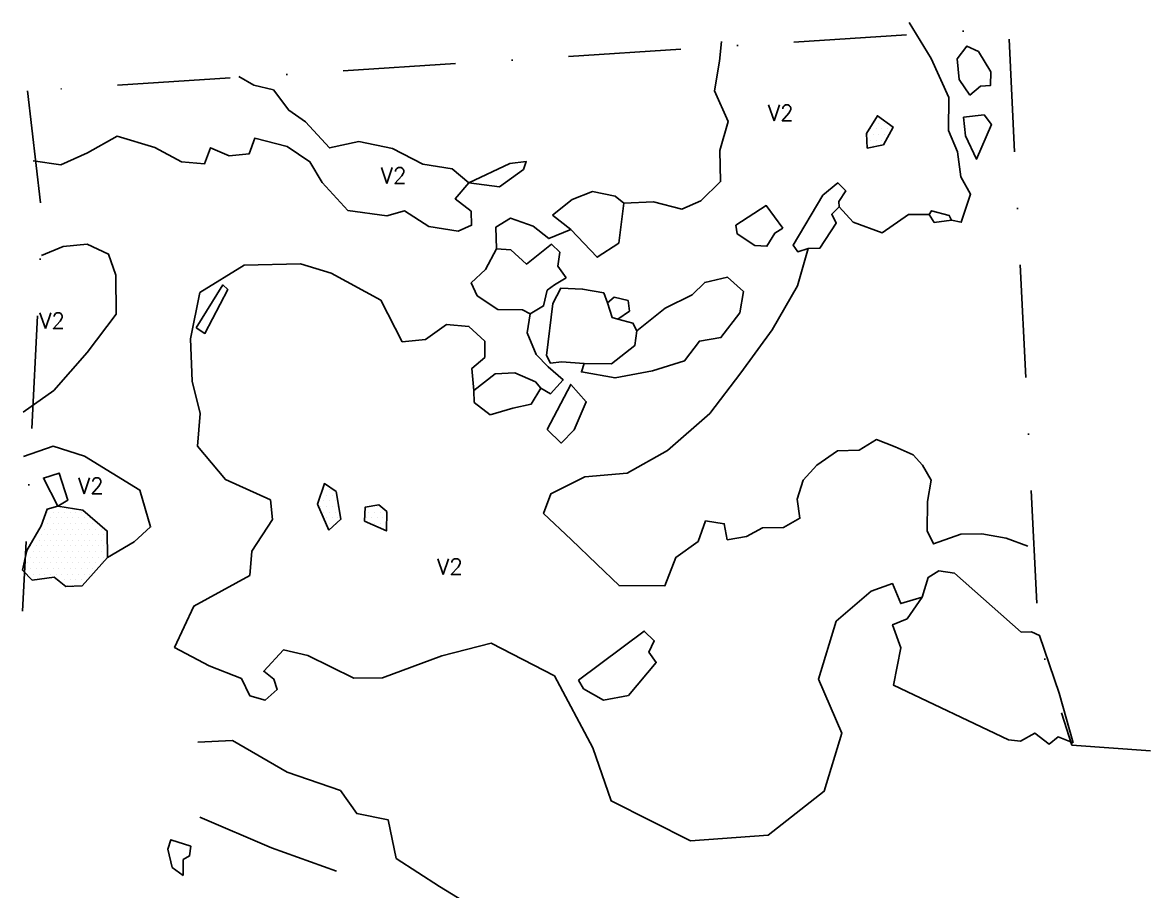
# Model space of a CAD drawing. Header units: metres. Extents: x -439 to -189, y -1561 to -1210.
# Drawn here: x -438.7 to -188.5, y -1402.9 to -1210.2 of the extents above; entities that cross this region are included whole.
import ezdxf

# ---------------------------------------------------------------- set-up
doc = ezdxf.new("R2010")
doc.units = ezdxf.units.M
doc.header["$LTSCALE"] = 25
doc.header["$MEASUREMENT"] = 0
doc.linetypes.add('STRICHPUNKTX2', pattern=[2, 1, -0.5, 0, -0.5])
doc.layers.get('0').update_dxf_attribs({"linetype": 'CONTINUOUS'})
for name, color, linetype in [('BEFUND', 1, 'CONTINUOUS'), ('BEFUNDSCHRAFF', 1, 'CONTINUOUS'), ('GRABUNGSGRENZE', 3, 'STRICHPUNKTX2'), ('STEINE', 4, 'CONTINUOUS'), ('STEINESCHRAFF', 4, 'CONTINUOUS')]:
    doc.layers.add(name, color=color, linetype=linetype)
doc.styles.get("Standard").update_dxf_attribs({"font": 'txt.shx'})

# ---------------------------------------------------------------- blocks, each defined once
blk = doc.blocks.new('*X5')
at = {"color": 0}
for p, q in [((-372.5, -1315), (-372.5, -1315)), ((-371.875, -1313.75), (-371.875, -1313.75)), ((-371.25, -1315), (-371.25, -1315)), ((-370.625, -1313.75), (-370.625, -1313.75)), ((-370, -1315), (-370, -1315)), ((-372.5, -1317.5), (-372.5, -1317.5)), ((-371.875, -1316.25), (-371.875, -1316.25)), ((-371.25, -1317.5), (-371.25, -1317.5)), ((-370.625, -1316.25), (-370.625, -1316.25)), ((-370, -1317.5), (-370, -1317.5)), ((-369.375, -1316.25), (-369.375, -1316.25)), ((-368.75, -1317.5), (-368.75, -1317.5)), ((-361.25, -1317.5), (-361.25, -1317.5)), ((-360, -1317.5), (-360, -1317.5)), ((-433.75, -1320), (-433.75, -1320)), ((-433.125, -1318.75), (-433.125, -1318.75)), ((-432.5, -1320), (-432.5, -1320)), ((-431.875, -1318.75), (-431.875, -1318.75)), ((-431.25, -1320), (-431.25, -1320)), ((-430.625, -1318.75), (-430.625, -1318.75)), ((-430, -1320), (-430, -1320)), ((-429.375, -1318.75), (-429.375, -1318.75)), ((-428.75, -1320), (-428.75, -1320)), ((-428.125, -1318.75), (-428.125, -1318.75)), ((-427.5, -1320), (-427.5, -1320)), ((-426.875, -1318.75), (-426.875, -1318.75)), ((-426.25, -1320), (-426.25, -1320)), ((-425.625, -1318.75), (-425.625, -1318.75)), ((-425, -1320), (-425, -1320)), ((-423.75, -1320), (-423.75, -1320)), ((-371.875, -1318.75), (-371.875, -1318.75)), ((-371.25, -1320), (-371.25, -1320)), ((-370.625, -1318.75), (-370.625, -1318.75)), ((-370, -1320), (-370, -1320)), ((-369.375, -1318.75), (-369.375, -1318.75)), ((-368.75, -1320), (-368.75, -1320)), ((-362.5, -1320), (-362.5, -1320)), ((-361.875, -1318.75), (-361.875, -1318.75)), ((-361.25, -1320), (-361.25, -1320)), ((-360.625, -1318.75), (-360.625, -1318.75)), ((-360, -1320), (-360, -1320)), ((-359.375, -1318.75), (-359.375, -1318.75)), ((-358.75, -1320), (-358.75, -1320)), ((-358.125, -1318.75), (-358.125, -1318.75)), ((-434.375, -1321.25), (-434.375, -1321.25)), ((-433.75, -1322.5), (-433.75, -1322.5)), ((-433.125, -1321.25), (-433.125, -1321.25)), ((-432.5, -1322.5), (-432.5, -1322.5)), ((-431.875, -1321.25), (-431.875, -1321.25)), ((-431.25, -1322.5), (-431.25, -1322.5)), ((-430.625, -1321.25), (-430.625, -1321.25)), ((-430, -1322.5), (-430, -1322.5)), ((-429.375, -1321.25), (-429.375, -1321.25)), ((-428.75, -1322.5), (-428.75, -1322.5)), ((-428.125, -1321.25), (-428.125, -1321.25)), ((-427.5, -1322.5), (-427.5, -1322.5)), ((-426.875, -1321.25), (-426.875, -1321.25)), ((-426.25, -1322.5), (-426.25, -1322.5)), ((-425.625, -1321.25), (-425.625, -1321.25)), ((-425, -1322.5), (-425, -1322.5)), ((-424.375, -1321.25), (-424.375, -1321.25)), ((-423.75, -1322.5), (-423.75, -1322.5)), ((-423.125, -1321.25), (-423.125, -1321.25)), ((-422.5, -1322.5), (-422.5, -1322.5)), ((-421.25, -1322.5), (-421.25, -1322.5)), ((-370.625, -1321.25), (-370.625, -1321.25)), ((-369.375, -1321.25), (-369.375, -1321.25)), ((-360.625, -1321.25), (-360.625, -1321.25)), ((-359.375, -1321.25), (-359.375, -1321.25)), ((-358.75, -1322.5), (-358.75, -1322.5)), ((-358.125, -1321.25), (-358.125, -1321.25)), ((-436.25, -1325), (-436.25, -1325)), ((-435.625, -1323.75), (-435.625, -1323.75)), ((-435, -1325), (-435, -1325)), ((-434.375, -1323.75), (-434.375, -1323.75)), ((-433.75, -1325), (-433.75, -1325)), ((-433.125, -1323.75), (-433.125, -1323.75)), ((-432.5, -1325), (-432.5, -1325)), ((-431.875, -1323.75), (-431.875, -1323.75)), ((-431.25, -1325), (-431.25, -1325)), ((-430.625, -1323.75), (-430.625, -1323.75)), ((-430, -1325), (-430, -1325)), ((-429.375, -1323.75), (-429.375, -1323.75)), ((-428.75, -1325), (-428.75, -1325)), ((-428.125, -1323.75), (-428.125, -1323.75)), ((-427.5, -1325), (-427.5, -1325)), ((-426.875, -1323.75), (-426.875, -1323.75)), ((-426.25, -1325), (-426.25, -1325)), ((-425.625, -1323.75), (-425.625, -1323.75)), ((-425, -1325), (-425, -1325)), ((-424.375, -1323.75), (-424.375, -1323.75)), ((-423.75, -1325), (-423.75, -1325)), ((-423.125, -1323.75), (-423.125, -1323.75)), ((-422.5, -1325), (-422.5, -1325)), ((-421.875, -1323.75), (-421.875, -1323.75)), ((-421.25, -1325), (-421.25, -1325)), ((-420.625, -1323.75), (-420.625, -1323.75)), ((-420, -1325), (-420, -1325)), ((-437.5, -1327.5), (-437.5, -1327.5)), ((-436.875, -1326.25), (-436.875, -1326.25)), ((-436.25, -1327.5), (-436.25, -1327.5)), ((-435.625, -1326.25), (-435.625, -1326.25)), ((-435, -1327.5), (-435, -1327.5)), ((-434.375, -1326.25), (-434.375, -1326.25)), ((-433.75, -1327.5), (-433.75, -1327.5)), ((-433.125, -1326.25), (-433.125, -1326.25)), ((-432.5, -1327.5), (-432.5, -1327.5)), ((-431.875, -1326.25), (-431.875, -1326.25)), ((-431.25, -1327.5), (-431.25, -1327.5)), ((-430.625, -1326.25), (-430.625, -1326.25)), ((-430, -1327.5), (-430, -1327.5)), ((-429.375, -1326.25), (-429.375, -1326.25)), ((-428.75, -1327.5), (-428.75, -1327.5)), ((-428.125, -1326.25), (-428.125, -1326.25)), ((-427.5, -1327.5), (-427.5, -1327.5)), ((-426.875, -1326.25), (-426.875, -1326.25)), ((-426.25, -1327.5), (-426.25, -1327.5)), ((-425.625, -1326.25), (-425.625, -1326.25)), ((-425, -1327.5), (-425, -1327.5)), ((-424.375, -1326.25), (-424.375, -1326.25)), ((-423.75, -1327.5), (-423.75, -1327.5)), ((-423.125, -1326.25), (-423.125, -1326.25)), ((-422.5, -1327.5), (-422.5, -1327.5)), ((-421.875, -1326.25), (-421.875, -1326.25)), ((-421.25, -1327.5), (-421.25, -1327.5)), ((-420.625, -1326.25), (-420.625, -1326.25)), ((-420, -1327.5), (-420, -1327.5)), ((-437.5, -1330), (-437.5, -1330)), ((-436.875, -1328.75), (-436.875, -1328.75)), ((-436.25, -1330), (-436.25, -1330)), ((-435.625, -1328.75), (-435.625, -1328.75)), ((-435, -1330), (-435, -1330)), ((-434.375, -1328.75), (-434.375, -1328.75)), ((-433.75, -1330), (-433.75, -1330)), ((-433.125, -1328.75), (-433.125, -1328.75)), ((-432.5, -1330), (-432.5, -1330)), ((-431.875, -1328.75), (-431.875, -1328.75)), ((-431.25, -1330), (-431.25, -1330)), ((-430.625, -1328.75), (-430.625, -1328.75)), ((-430, -1330), (-430, -1330)), ((-429.375, -1328.75), (-429.375, -1328.75)), ((-428.75, -1330), (-428.75, -1330)), ((-428.125, -1328.75), (-428.125, -1328.75)), ((-427.5, -1330), (-427.5, -1330)), ((-426.875, -1328.75), (-426.875, -1328.75)), ((-426.25, -1330), (-426.25, -1330)), ((-425.625, -1328.75), (-425.625, -1328.75)), ((-425, -1330), (-425, -1330)), ((-424.375, -1328.75), (-424.375, -1328.75)), ((-423.75, -1330), (-423.75, -1330)), ((-423.125, -1328.75), (-423.125, -1328.75)), ((-422.5, -1330), (-422.5, -1330)), ((-421.875, -1328.75), (-421.875, -1328.75)), ((-421.25, -1330), (-421.25, -1330)), ((-420.625, -1328.75), (-420.625, -1328.75)), ((-438.125, -1331.25), (-438.125, -1331.25)), ((-437.5, -1332.5), (-437.5, -1332.5)), ((-436.875, -1331.25), (-436.875, -1331.25)), ((-436.25, -1332.5), (-436.25, -1332.5)), ((-435.625, -1331.25), (-435.625, -1331.25)), ((-435, -1332.5), (-435, -1332.5)), ((-434.375, -1331.25), (-434.375, -1331.25)), ((-433.75, -1332.5), (-433.75, -1332.5)), ((-433.125, -1331.25), (-433.125, -1331.25)), ((-432.5, -1332.5), (-432.5, -1332.5)), ((-431.875, -1331.25), (-431.875, -1331.25)), ((-431.25, -1332.5), (-431.25, -1332.5)), ((-430.625, -1331.25), (-430.625, -1331.25)), ((-430, -1332.5), (-430, -1332.5)), ((-429.375, -1331.25), (-429.375, -1331.25)), ((-428.75, -1332.5), (-428.75, -1332.5)), ((-428.125, -1331.25), (-428.125, -1331.25)), ((-427.5, -1332.5), (-427.5, -1332.5)), ((-426.875, -1331.25), (-426.875, -1331.25)), ((-426.25, -1332.5), (-426.25, -1332.5)), ((-425.625, -1331.25), (-425.625, -1331.25)), ((-425, -1332.5), (-425, -1332.5)), ((-424.375, -1331.25), (-424.375, -1331.25)), ((-423.75, -1332.5), (-423.75, -1332.5)), ((-423.125, -1331.25), (-423.125, -1331.25)), ((-430.625, -1333.75), (-430.625, -1333.75)), ((-429.375, -1333.75), (-429.375, -1333.75)), ((-428.75, -1335), (-428.75, -1335)), ((-428.125, -1333.75), (-428.125, -1333.75)), ((-427.5, -1335), (-427.5, -1335)), ((-426.875, -1333.75), (-426.875, -1333.75)), ((-426.25, -1335), (-426.25, -1335)), ((-425.625, -1333.75), (-425.625, -1333.75)), ((-424.375, -1333.75), (-424.375, -1333.75)), ((-397.5, -1440), (-397.5, -1440)), ((-396.25, -1440), (-396.25, -1440)), ((-395, -1440), (-395, -1440)), ((-390, -1440), (-390, -1440)), ((-389.375, -1438.75), (-389.375, -1438.75)), ((-388.75, -1440), (-388.75, -1440)), ((-397.5, -1442.5), (-397.5, -1442.5)), ((-396.875, -1441.25), (-396.875, -1441.25)), ((-396.25, -1442.5), (-396.25, -1442.5)), ((-395.625, -1441.25), (-395.625, -1441.25)), ((-395, -1442.5), (-395, -1442.5)), ((-393.75, -1442.5), (-393.75, -1442.5)), ((-392.5, -1442.5), (-392.5, -1442.5)), ((-390.625, -1441.25), (-390.625, -1441.25)), ((-390, -1442.5), (-390, -1442.5)), ((-389.375, -1441.25), (-389.375, -1441.25)), ((-388.75, -1442.5), (-388.75, -1442.5)), ((-388.125, -1441.25), (-388.125, -1441.25)), ((-387.5, -1442.5), (-387.5, -1442.5)), ((-386.25, -1442.5), (-386.25, -1442.5)), ((-396.875, -1443.75), (-396.875, -1443.75)), ((-395.625, -1443.75), (-395.625, -1443.75)), ((-394.375, -1443.75), (-394.375, -1443.75)), ((-389.375, -1443.75), (-389.375, -1443.75)), ((-388.125, -1443.75), (-388.125, -1443.75)), ((-396.875, -1446.25), (-396.875, -1446.25)), ((-395.625, -1446.25), (-395.625, -1446.25)), ((-395, -1447.5), (-395, -1447.5)), ((-394.375, -1446.25), (-394.375, -1446.25)), ((-393.75, -1447.5), (-393.75, -1447.5)), ((-393.125, -1446.25), (-393.125, -1446.25)), ((-392.5, -1447.5), (-392.5, -1447.5)), ((-391.875, -1446.25), (-391.875, -1446.25)), ((-391.25, -1447.5), (-391.25, -1447.5)), ((-390.625, -1446.25), (-390.625, -1446.25)), ((-389.375, -1446.25), (-389.375, -1446.25)), ((-388.75, -1447.5), (-388.75, -1447.5)), ((-387.5, -1447.5), (-387.5, -1447.5)), ((-386.25, -1447.5), (-386.25, -1447.5)), ((-385, -1447.5), (-385, -1447.5)), ((-393.125, -1448.75), (-393.125, -1448.75)), ((-388.125, -1448.75), (-388.125, -1448.75)), ((-386.875, -1448.75), (-386.875, -1448.75)), ((-386.25, -1450), (-386.25, -1450)), ((-385.625, -1448.75), (-385.625, -1448.75))]:
    blk.add_line(p, q, dxfattribs=at)
blk = doc.blocks.new('*X6')
at = {"color": 0}
for p, q in [((-250, -1232.5), (-250, -1232.5)), ((-248.75, -1232.5), (-248.75, -1232.5)), ((-247.5, -1232.5), (-247.5, -1232.5)), ((-251.25, -1235), (-251.25, -1235)), ((-250.625, -1233.75), (-250.625, -1233.75)), ((-250, -1235), (-250, -1235)), ((-249.375, -1233.75), (-249.375, -1233.75)), ((-248.75, -1235), (-248.75, -1235)), ((-248.125, -1233.75), (-248.125, -1233.75)), ((-247.5, -1235), (-247.5, -1235)), ((-246.875, -1233.75), (-246.875, -1233.75)), ((-251.25, -1237.5), (-251.25, -1237.5)), ((-250.625, -1236.25), (-250.625, -1236.25)), ((-250, -1237.5), (-250, -1237.5)), ((-249.375, -1236.25), (-249.375, -1236.25)), ((-248.75, -1237.5), (-248.75, -1237.5)), ((-248.125, -1236.25), (-248.125, -1236.25))]:
    blk.add_line(p, q, dxfattribs=at)

msp = doc.modelspace()

# ---------------------------------------------------------------- linework, layer by layer
at = {"layer": 'BEFUND'}
for points in [[(-242.08, -1210.2), (-237.14, -1218.2), (-233.23, -1226.81), (-233.29, -1234.1), (-231.3, -1238.84), (-230.59, -1244.39), (-228.41, -1248.27), (-230.5, -1254.48), (-232.69, -1254.02)], [(-305.33, -1250.23), (-298.76, -1249.93), (-292.5, -1251.57), (-288.22, -1249.74), (-283.88, -1245.46), (-284.03, -1238.54), (-282.19, -1232.17), (-285.24, -1225.34), (-284.11, -1218.77), (-283.65, -1214.39)], [(-436.35, -1240.84), (-430.19, -1241.76), (-424.28, -1239.12), (-417.7, -1235.41), (-409.35, -1237.91), (-403.44, -1241.07), (-398.35, -1241.54), (-397.02, -1237.97), (-392.85, -1239.76), (-388.41, -1239.3), (-387.19, -1235.84), (-380.01, -1237.68), (-374.97, -1241.05), (-372.22, -1245.64), (-366.52, -1251.86), (-357.91, -1253.04), (-353.94, -1251.92), (-348.59, -1255.44), (-342.07, -1256.46), (-339.11, -1255.14), (-339.21, -1252.03), (-342.73, -1249.28), (-339.72, -1245.77), (-332.89, -1246.64), (-327.59, -1242.77), (-326.98, -1241.04), (-330.65, -1241.45), (-339.72, -1245.77), (-343.43, -1242.66), (-349.9, -1241.63), (-356.62, -1238.16), (-364.11, -1236.58), (-370.58, -1238), (-375.93, -1232.23), (-379.64, -1229.63), (-383.05, -1225.15), (-387.38, -1224.07), (-390.74, -1222.13)], [(-237.63, -1252.79), (-242.17, -1252.74), (-248.03, -1256.81), (-254.5, -1254.46), (-257.6, -1251.09)], [(-333.57, -1260.34), (-333.71, -1255.55), (-330.5, -1253.57), (-325.41, -1255.31), (-322, -1258.11), (-317.06, -1256.08)], [(-438.54, -1296.62), (-431.76, -1291.79), (-424.37, -1283.39), (-417.94, -1274.84), (-417.99, -1266.23), (-419.61, -1261.59), (-424.35, -1259.34), (-429.7, -1259.85), (-434.49, -1261.83)], [(-264.44, -1260.31), (-266.84, -1268.61), (-272.45, -1278.33), (-279.39, -1287.85), (-286.27, -1296.91), (-295.66, -1305.06), (-304.58, -1310.14), (-313.95, -1310.9), (-321.54, -1314.66), (-323.13, -1319.09), (-317.02, -1324.8), (-311.32, -1330.26), (-306.38, -1335.05), (-296.24, -1335.11), (-293.79, -1328.8), (-288.85, -1325.24), (-287.21, -1320.7), (-283.04, -1321.32), (-282.38, -1324.89), (-278.1, -1324.13), (-274.58, -1322.24), (-269.89, -1322.15), (-266.27, -1320.11), (-266.88, -1315.88), (-265.55, -1311.66), (-262.55, -1308.35), (-257.91, -1305.14), (-253.12, -1305.05), (-249.29, -1302.65), (-245.12, -1304.29), (-241.15, -1306.08), (-239.11, -1308.32), (-237.18, -1311.68), (-238, -1316.42), (-238.05, -1322.89), (-236.68, -1325.79), (-230.57, -1323.61), (-225.93, -1323.56), (-220.53, -1324.54), (-215.69, -1326.27)], [(-239.19, -1337.61), (-243.93, -1339.03), (-245.76, -1334.6), (-250.5, -1336.28), (-258.25, -1342.94), (-262.13, -1355.78), (-256.95, -1367.75), (-260.88, -1380.64), (-273.32, -1390.36), (-290.54, -1391.67), (-308.16, -1382.78), (-312.22, -1371.01), (-320.71, -1355.06), (-334.72, -1347.81), (-345.67, -1350.6), (-358.82, -1355.53), (-365.19, -1355.58), (-375.42, -1350.53), (-380.82, -1349.3), (-385.21, -1354.03), (-382.97, -1355.77), (-382.21, -1358.06), (-384.86, -1360.45), (-388.27, -1359.48), (-390.15, -1355.66), (-397.33, -1352.8), (-404.97, -1348.77), (-400.68, -1339.6), (-388.3, -1332.79), (-387.83, -1327.44), (-383.24, -1320.41), (-383.7, -1316.03), (-393.68, -1311.49), (-399.88, -1304.14), (-399.32, -1296.91), (-401.04, -1289.68), (-401.44, -1280.35), (-399.34, -1270.06), (-389.56, -1264.01), (-377.02, -1263.72), (-370.25, -1265.76), (-359.25, -1271.78), (-354.47, -1280.96), (-349.33, -1280.5), (-344.69, -1277.14), (-339.7, -1277.56), (-336.18, -1280.87), (-336.14, -1284.44), (-339.04, -1286.88), (-338.59, -1291.82)], [(-323.71, -1291.28), (-321.62, -1292.5), (-318.77, -1289.45), (-322.13, -1286.54), (-324.78, -1283.79), (-326.76, -1279), (-326.09, -1274.82)], [(-419.88, -1328.78), (-413.96, -1325.32), (-410.29, -1322.02), (-412.68, -1313.86), (-424.95, -1306.36), (-431.88, -1304.11), (-438.5, -1306.45)], [(-200.51, -1485.48), (-215.32, -1474.06), (-235.89, -1464.36), (-261.05, -1452.21), (-284.22, -1439.2), (-302.04, -1429.3), (-321.23, -1419.86), (-326.98, -1413.49), (-346.23, -1401.8), (-355.8, -1395.53), (-357.58, -1387.02), (-364.55, -1385.58), (-368.17, -1380.49), (-379.98, -1376.45), (-392.15, -1369.36), (-399.79, -1369.76)], [(-399.35, -1386.42), (-383.46, -1393.16), (-369.05, -1398.37)]]:
    msp.add_lwpolyline(points, dxfattribs=at)
at = {"layer": 'GRABUNGSGRENZE', "flags": 128}
for points in [[(-188.53, -1371.69), (-206, -1370.4), (-213.32, -1346.96), (-220.02, -1211.49), (-437.56, -1225.35)], [(-437.56, -1225.35), (-434.33, -1253.73), (-438.69, -1340.74)]]:
    msp.add_lwpolyline(points, dxfattribs=at)
at = {"layer": 'STEINE'}
for points in [[(-228.59, -1226.31), (-230.98, -1222.79), (-231.39, -1218.21), (-229.29, -1215.41), (-226.7, -1216.63), (-223.95, -1221.12), (-224, -1224.12), (-226.2, -1224.27), (-228.59, -1226.31)], [(-229.97, -1231.2), (-225.44, -1230.69), (-223.81, -1232.78), (-227.13, -1240.52), (-229.57, -1235.33), (-229.97, -1231.2)], [(-251.37, -1238.06), (-251.52, -1234.8), (-249.07, -1230.88), (-245.61, -1233.37), (-247.76, -1237.3), (-251.37, -1238.06)], [(-261.22, -1248.44), (-257.85, -1245.74), (-256.12, -1247.48), (-257.65, -1249.87), (-257.6, -1251.09), (-259.23, -1252.72), (-258.22, -1254.71), (-261.84, -1260.21), (-264.44, -1260.31), (-266.73, -1261.07), (-267.8, -1259.54), (-261.22, -1248.44)], [(-321.13, -1252.87), (-316.8, -1249.46), (-312.31, -1247.68), (-307.22, -1248.7), (-305.33, -1250.23), (-306.46, -1259.1), (-311.26, -1262.25), (-317.06, -1256.08), (-321.13, -1252.87)], [(-270.09, -1255.77), (-273.75, -1250.77), (-280.48, -1255.15), (-280.17, -1257.08), (-276.25, -1259.63), (-273.61, -1259.79), (-271.87, -1256.89), (-270.09, -1255.77)], [(-236.51, -1254.52), (-237.63, -1252.79), (-237.12, -1251.93), (-233.15, -1252.95), (-232.69, -1254.02), (-236.51, -1254.52)], [(-318.09, -1266.78), (-319.97, -1264.23), (-319.51, -1261.12), (-321.34, -1259.34), (-326.9, -1263.76), (-330.36, -1260.6), (-333.57, -1260.34), (-336.02, -1264.98), (-339.18, -1267.88), (-337.86, -1270.78), (-333.27, -1273.79), (-327.82, -1273.9), (-326.09, -1274.82), (-323.13, -1273.04), (-322.37, -1269.57), (-320.74, -1268.35), (-318.09, -1266.78)], [(-302.46, -1278.56), (-296.19, -1273.52), (-290.17, -1270.57), (-287.37, -1267.82), (-282.37, -1266.66), (-278.81, -1269.82), (-279.63, -1274.56), (-283.81, -1280.05), (-288.55, -1280.81), (-291.87, -1285.19), (-299, -1287.43), (-307.26, -1289), (-314.74, -1287.67), (-314.13, -1285.78)], [(-400.17, -1277.86), (-394.25, -1268.39), (-393.18, -1269.41), (-398.23, -1279.13), (-400.17, -1277.86)], [(-302.46, -1278.56), (-302.92, -1281.82), (-308.07, -1285.89), (-314.13, -1285.78), (-319.17, -1285.42), (-321.62, -1285.72), (-322.48, -1283.99), (-321.05, -1272.48), (-319.31, -1269.12), (-314.47, -1269.28), (-309.79, -1270.15), (-308.97, -1272.34), (-307.91, -1275.6), (-306.63, -1275.96), (-303.32, -1276.88), (-302.46, -1278.56)], [(-308.97, -1272.34), (-307.49, -1271.07), (-304.39, -1271.83), (-304.08, -1274.18), (-306.63, -1275.96)], [(-334.98, -1297.17), (-338.49, -1294.42), (-338.59, -1291.82), (-333.85, -1288.06), (-329.52, -1287.86), (-324.93, -1289.85), (-323.71, -1291.28), (-325.86, -1294.79), (-329.93, -1295.7), (-334.98, -1297.17)], [(-322.35, -1300.45), (-317.09, -1290.42), (-313.68, -1294.29), (-316.38, -1300.5), (-319.24, -1303.46), (-322.35, -1300.45)], [(-430.87, -1317.41), (-434.07, -1311.19), (-430.56, -1310.08), (-428.63, -1316.09), (-430.87, -1317.41)], [(-370.76, -1322.77), (-373.25, -1316.96), (-371.72, -1312.42), (-369.12, -1314.21), (-368.06, -1320.32), (-370.76, -1322.77)], [(-436.59, -1333.81), (-438.68, -1331.62), (-437.71, -1327.24), (-434.59, -1321.79), (-433.21, -1318.07), (-430.87, -1317.41), (-425.32, -1318.33), (-419.92, -1322.97), (-419.88, -1328.78), (-425.49, -1335.09), (-429.1, -1335.24), (-431.7, -1333.2), (-436.59, -1333.81)], [(-362.86, -1320.74), (-362.71, -1317.68), (-359.65, -1317.12), (-357.92, -1318.65), (-357.98, -1322.93), (-362.86, -1320.74)], [(-205.7, -1369.89), (-209.01, -1368.61), (-211, -1370.19), (-214.15, -1367.74), (-217.36, -1369.57), (-220.01, -1369.21), (-245.52, -1357.12), (-243.89, -1348.81), (-245.72, -1343.72), (-242.51, -1342.45), (-239.19, -1337.61), (-237.81, -1333.23), (-235.46, -1331.76), (-232, -1332.27), (-217.24, -1345.37), (-214.9, -1345.33), (-213.11, -1346.14), (-208.74, -1358.93), (-205.7, -1369.89)], [(-315.42, -1356.03), (-300.79, -1345.14), (-298.6, -1347.29), (-299.82, -1349.83), (-298.14, -1352.13), (-304.32, -1359.41), (-309.87, -1360.42), (-314.25, -1357.92), (-315.42, -1356.03)], [(-403.03, -1399.35), (-405.52, -1397.52), (-406.44, -1393.49), (-405.77, -1391.41), (-401.39, -1392.84), (-401.65, -1394.98), (-403.08, -1395.79), (-403.03, -1399.35)]]:
    msp.add_lwpolyline(points, dxfattribs=at)

# ---------------------------------------------------------------- block references
at = {"layer": 'STEINESCHRAFF'}
for name in ['*X6', '*X5']:
    msp.add_blockref(name, (0, 0), dxfattribs=at)

# ---------------------------------------------------------------- texts
at = {"layer": 'BEFUNDSCHRAFF'}
for p in [(-273.36, -1231.97), (-359.24, -1245.87), (-434.98, -1278.07), (-426.39, -1314.66), (-346.75, -1332.59)]:
    msp.add_text('V2', height=3.5, dxfattribs=at).set_placement(p)

doc.saveas('drawing.dxf')
